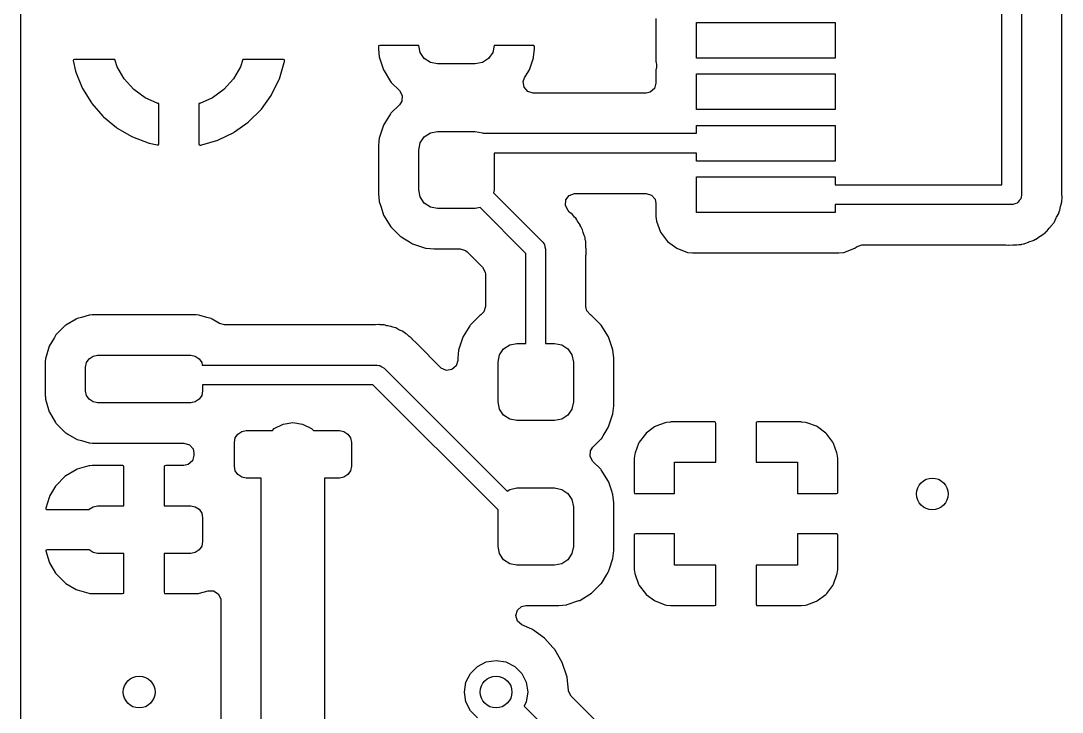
# Model space of a CAD drawing. Extents: x 175.5 to 201.5, y -108.8 to -70.5.
# Drawn here: x 175.51 to 188.64, y -86.75 to -78.03 of the extents above; entities that cross this region are included whole.
import ezdxf

# ---------------------------------------------------------------- set-up
doc = ezdxf.new("R2010")
doc.units = 0
doc.layers.add('BLACK', color=7, linetype='CONTINUOUS')

msp = doc.modelspace()

# ---------------------------------------------------------------- linework, layer by layer
at = {"layer": 'BLACK', "linetype": 'CONTINUOUS'}
for p, q in [((175.508, -108.365), (175.508, -70.6345)), ((187.875, -80.1), (187.875, -77)), ((188.125, -77.0518), (188.125, -80.225)), ((188.633, -80.2011), (188.633, -77.3146)), ((183.516, -78.0019), (183.516, -78.5481)), ((184.025, -78.5), (184.025, -78.05)), ((184.025, -78.05), (185.775, -78.05)), ((185.775, -78.05), (185.775, -78.5)), ((180.019, -78.3474), (180.017, -78.355)), ((180.017, -78.355), (180.017, -78.3838)), ((180.02, -78.346), (180.019, -78.3474)), ((180.035, -78.3415), (180.02, -78.346)), ((180.526, -78.3415), (180.035, -78.3415)), ((180.543, -78.4284), (180.526, -78.3415)), ((181.474, -78.3415), (181.457, -78.4284)), ((181.969, -78.3415), (181.474, -78.3415)), ((181.977, -78.3432), (181.969, -78.3415)), ((181.979, -78.3444), (181.977, -78.3432)), ((181.983, -78.3596), (181.979, -78.3444)), ((181.983, -78.3838), (181.983, -78.3596)), ((180.017, -78.3838), (180.017, -78.3903)), ((180.017, -78.3903), (180.027, -78.4841)), ((180.027, -78.4841), (180.03, -78.4975)), ((180.03, -78.4975), (180.08, -78.649)), ((180.595, -78.5054), (180.543, -78.4284)), ((180.672, -78.5569), (180.595, -78.5054)), ((181.405, -78.5054), (181.328, -78.5569)), ((181.457, -78.4284), (181.405, -78.5054)), ((181.92, -78.6478), (181.97, -78.4962)), ((181.97, -78.4962), (181.973, -78.4829)), ((181.973, -78.4829), (181.983, -78.3902)), ((181.983, -78.3902), (181.983, -78.3838)), ((185.775, -78.5), (184.025, -78.5)), ((176.17, -78.523), (176.168, -78.533)), ((176.168, -78.533), (176.199, -78.6674)), ((176.183, -78.519), (176.17, -78.523)), ((176.694, -78.519), (176.183, -78.519)), ((176.723, -78.6107), (176.694, -78.519)), ((176.812, -78.7646), (176.723, -78.6107)), ((178.277, -78.6107), (178.188, -78.7646)), ((178.306, -78.519), (178.277, -78.6107)), ((178.819, -78.519), (178.306, -78.519)), ((178.768, -78.7617), (178.83, -78.5579)), ((178.832, -78.5228), (178.819, -78.519)), ((178.83, -78.5579), (178.833, -78.5478)), ((178.834, -78.537), (178.832, -78.5228)), ((178.833, -78.5478), (178.834, -78.537)), ((180.762, -78.575), (180.672, -78.5569)), ((181.237, -78.575), (180.762, -78.575)), ((181.328, -78.5569), (181.237, -78.575)), ((183.516, -78.5481), (183.517, -78.5515)), ((183.521, -78.6136), (183.516, -78.6519)), ((183.517, -78.5515), (183.517, -78.5515)), ((183.517, -78.5515), (183.521, -78.5864)), ((183.521, -78.5864), (183.521, -78.6136)), ((176.199, -78.6674), (176.202, -78.6773)), ((176.202, -78.6773), (176.282, -78.8746)), ((176.931, -78.8967), (176.812, -78.7646)), ((178.188, -78.7646), (178.069, -78.8967)), ((178.67, -78.9622), (178.765, -78.7713)), ((178.765, -78.7713), (178.768, -78.7617)), ((180.08, -78.649), (180.087, -78.6621)), ((180.087, -78.6621), (180.17, -78.7975)), ((181.842, -78.7976), (181.859, -78.7494)), ((181.859, -78.7494), (181.914, -78.6609)), ((181.914, -78.6609), (181.92, -78.6478)), ((183.516, -78.6519), (183.516, -78.8155)), ((184.025, -79.15), (184.025, -78.7)), ((184.025, -78.7), (185.775, -78.7)), ((185.775, -78.7), (185.775, -79.15)), ((176.282, -78.8746), (176.286, -78.8838)), ((176.286, -78.8838), (176.398, -79.0654)), ((177.075, -79.0011), (176.931, -78.8967)), ((178.069, -78.8967), (177.925, -79.0011)), ((180.17, -78.7975), (180.179, -78.8089)), ((180.179, -78.8089), (180.281, -78.9104)), ((181.852, -78.8678), (181.842, -78.7976)), ((181.899, -78.9215), (181.852, -78.8678)), ((183.496, -78.8836), (183.443, -78.9301)), ((183.516, -78.8155), (183.496, -78.8836)), ((177.237, -79.0734), (177.075, -79.0011)), ((177.925, -79.0011), (177.763, -79.0734)), ((178.541, -79.144), (178.665, -78.971)), ((178.665, -78.971), (178.67, -78.9622)), ((180.281, -78.9104), (180.315, -78.9727)), ((180.315, -78.9727), (180.31, -79.0435)), ((181.967, -78.9415), (181.899, -78.9215)), ((183.391, -78.9415), (181.967, -78.9415)), ((183.443, -78.9301), (183.391, -78.9415)), ((176.398, -79.0654), (176.404, -79.0737)), ((176.404, -79.0737), (176.543, -79.2347)), ((177.246, -79.0752), (177.237, -79.0734)), ((177.246, -79.5841), (177.246, -79.0752)), ((177.763, -79.0734), (177.754, -79.0752)), ((177.754, -79.0752), (177.754, -79.5835)), ((178.383, -79.3021), (178.534, -79.1518)), ((178.534, -79.1518), (178.541, -79.144)), ((180.281, -79.0886), (180.173, -79.197)), ((180.31, -79.0435), (180.281, -79.0886)), ((185.775, -79.15), (184.025, -79.15)), ((176.543, -79.2347), (176.551, -79.2419)), ((176.551, -79.2419), (176.714, -79.3779)), ((180.169, -79.2032), (180.093, -79.3261)), ((180.173, -79.197), (180.169, -79.2032)), ((180.169, -79.2032), (180.169, -79.2032)), ((176.714, -79.3779), (176.723, -79.3838)), ((176.723, -79.3838), (176.907, -79.4913)), ((178.202, -79.4325), (178.375, -79.3088)), ((178.375, -79.3088), (178.383, -79.3021)), ((180.082, -79.3451), (180.027, -79.5102)), ((180.093, -79.3261), (180.082, -79.3451)), ((180.672, -79.4431), (180.762, -79.425)), ((180.762, -79.425), (181.237, -79.425)), ((181.237, -79.425), (181.328, -79.4431)), ((184.025, -79.45), (184.025, -79.35)), ((184.025, -79.35), (185.775, -79.35)), ((185.775, -79.35), (185.775, -79.8)), ((176.907, -79.4913), (176.916, -79.4957)), ((176.916, -79.4957), (177.115, -79.5717)), ((177.788, -79.5964), (177.992, -79.5352)), ((177.992, -79.5352), (178.002, -79.5314)), ((178.002, -79.5314), (178.193, -79.4377)), ((178.193, -79.4377), (178.202, -79.4325)), ((180.023, -79.5447), (180.016, -79.6129)), ((180.026, -79.517), (180.023, -79.5447)), ((180.027, -79.5102), (180.026, -79.517)), ((180.026, -79.517), (180.026, -79.517)), ((180.543, -79.5716), (180.595, -79.4946)), ((180.595, -79.4946), (180.672, -79.4431)), ((181.328, -79.4431), (181.339, -79.45)), ((181.339, -79.45), (184.025, -79.45)), ((177.115, -79.5717), (177.125, -79.5746)), ((177.125, -79.5746), (177.228, -79.5956)), ((177.228, -79.5956), (177.242, -79.5944)), ((177.242, -79.5944), (177.246, -79.5841)), ((177.754, -79.5835), (177.758, -79.5974)), ((177.758, -79.5974), (177.771, -79.5994)), ((177.771, -79.5994), (177.778, -79.5985)), ((177.778, -79.5985), (177.788, -79.5964)), ((180.016, -79.6129), (180.016, -80.2121)), ((180.525, -79.6625), (180.543, -79.5716)), ((180.525, -80.1625), (180.525, -79.6625)), ((184.025, -79.7), (181.475, -79.7)), ((181.475, -79.7), (181.475, -80.1625)), ((184.025, -79.8), (184.025, -79.7)), ((185.775, -79.8), (184.025, -79.8)), ((184.025, -80.45), (184.025, -80)), ((184.025, -80), (185.775, -80)), ((185.775, -80), (185.775, -80.1)), ((180.016, -80.2121), (180.017, -80.2153)), ((180.017, -80.2153), (180.017, -80.2153)), ((180.017, -80.2153), (180.026, -80.3061)), ((180.543, -80.2534), (180.525, -80.1625)), ((181.475, -80.1625), (181.467, -80.2027)), ((181.467, -80.2027), (182.088, -80.8241)), ((182.421, -80.2336), (182.487, -80.2088)), ((182.487, -80.2088), (182.496, -80.2085)), ((182.496, -80.2085), (183.391, -80.2085)), ((183.391, -80.2085), (183.459, -80.2285)), ((185.775, -80.1), (187.875, -80.1)), ((188.634, -80.209), (188.633, -80.2011)), ((188.637, -80.2651), (188.634, -80.209)), ((180.026, -80.3061), (180.027, -80.3161)), ((180.027, -80.3161), (180.029, -80.3226)), ((180.029, -80.3226), (180.029, -80.3226)), ((180.029, -80.3226), (180.049, -80.3822)), ((180.595, -80.3304), (180.543, -80.2534)), ((180.672, -80.3819), (180.595, -80.3304)), ((182.373, -80.3613), (182.378, -80.2905)), ((182.378, -80.2905), (182.421, -80.2336)), ((183.459, -80.2285), (183.505, -80.2822)), ((183.505, -80.2822), (183.516, -80.3345)), ((183.516, -80.3345), (183.516, -80.4981)), ((188.009, -80.3475), (188, -80.35)), ((188.018, -80.3488), (188.009, -80.3475)), ((188.042, -80.3377), (188.018, -80.3488)), ((188.068, -80.3302), (188.042, -80.3377)), ((188.073, -80.3234), (188.068, -80.3302)), ((188.082, -80.3196), (188.073, -80.3234)), ((188.096, -80.2972), (188.082, -80.3196)), ((188.114, -80.277), (188.096, -80.2972)), ((188.115, -80.2681), (188.114, -80.277)), ((188.12, -80.2605), (188.115, -80.2681)), ((188.125, -80.225), (188.12, -80.2605)), ((188.62, -80.3594), (188.632, -80.3127)), ((188.632, -80.3127), (188.633, -80.305)), ((188.632, -80.3127), (188.632, -80.3127)), ((188.633, -80.2968), (188.636, -80.2732)), ((188.633, -80.305), (188.633, -80.2968)), ((188.636, -80.2729), (188.637, -80.2651)), ((188.636, -80.2732), (188.636, -80.2729)), ((188.636, -80.2729), (188.636, -80.2729)), ((180.049, -80.3822), (180.082, -80.4811)), ((180.762, -80.4), (180.672, -80.3819)), ((181.237, -80.4), (180.762, -80.4)), ((181.299, -80.3879), (181.237, -80.4)), ((181.875, -80.9643), (181.299, -80.3879)), ((182.407, -80.4236), (182.373, -80.3613)), ((182.423, -80.4392), (182.407, -80.4236)), ((182.431, -80.4472), (182.423, -80.4392)), ((182.465, -80.4754), (182.431, -80.4472)), ((182.477, -80.4918), (182.465, -80.4754)), ((185.775, -80.45), (184.025, -80.45)), ((188, -80.35), (185.775, -80.35)), ((185.775, -80.35), (185.775, -80.45)), ((188.567, -80.5093), (188.594, -80.4601)), ((188.594, -80.4601), (188.596, -80.4524)), ((188.596, -80.4521), (188.604, -80.4298)), ((188.596, -80.4524), (188.596, -80.4521)), ((188.596, -80.4524), (188.596, -80.4524)), ((188.604, -80.4295), (188.607, -80.4223)), ((188.604, -80.4298), (188.604, -80.4295)), ((188.604, -80.4295), (188.604, -80.4295)), ((188.607, -80.4223), (188.618, -80.3672)), ((188.618, -80.3672), (188.62, -80.3594)), ((180.082, -80.4811), (180.174, -80.629)), ((182.49, -80.5068), (182.477, -80.4918)), ((182.505, -80.5211), (182.49, -80.5068)), ((182.517, -80.5419), (182.505, -80.5211)), ((182.527, -80.5592), (182.517, -80.5419)), ((182.534, -80.5691), (182.527, -80.5592)), ((182.56, -80.6049), (182.534, -80.5691)), ((182.562, -80.6123), (182.56, -80.6049)), ((183.516, -80.4981), (183.523, -80.5603)), ((183.523, -80.5603), (183.574, -80.6967)), ((188.478, -80.6413), (188.511, -80.6061)), ((188.511, -80.6061), (188.517, -80.6003)), ((188.511, -80.6061), (188.511, -80.6061)), ((188.517, -80.6003), (188.521, -80.5931)), ((188.521, -80.5931), (188.534, -80.5735)), ((188.534, -80.5732), (188.539, -80.5671)), ((188.534, -80.5733), (188.534, -80.5732)), ((188.534, -80.5735), (188.534, -80.5733)), ((188.539, -80.5671), (188.563, -80.5163)), ((188.563, -80.5163), (188.567, -80.5093)), ((180.174, -80.629), (180.179, -80.6342)), ((180.179, -80.6342), (180.292, -80.7468)), ((182.567, -80.6237), (182.562, -80.6123)), ((182.576, -80.6415), (182.567, -80.6237)), ((182.586, -80.6589), (182.576, -80.6415)), ((182.588, -80.6665), (182.586, -80.6589)), ((182.598, -80.7014), (182.588, -80.6665)), ((182.588, -80.6665), (182.588, -80.6665)), ((182.602, -80.7126), (182.598, -80.7014)), ((182.616, -80.7463), (182.602, -80.7126)), ((183.574, -80.6967), (183.662, -80.8133)), ((188.36, -80.7471), (188.407, -80.717)), ((188.407, -80.717), (188.413, -80.711)), ((188.413, -80.711), (188.43, -80.6953)), ((188.43, -80.6953), (188.431, -80.6951)), ((188.431, -80.6951), (188.437, -80.6905)), ((188.431, -80.6951), (188.431, -80.6951)), ((188.437, -80.6905), (188.447, -80.6789)), ((188.447, -80.6789), (188.473, -80.6472)), ((188.473, -80.6472), (188.478, -80.6413)), ((180.292, -80.7468), (180.292, -80.7468)), ((180.292, -80.7468), (180.297, -80.7519)), ((180.297, -80.7519), (180.303, -80.7558)), ((180.303, -80.7558), (180.303, -80.7558)), ((180.303, -80.7558), (180.408, -80.8205)), ((180.408, -80.8205), (180.445, -80.8432)), ((180.445, -80.8432), (180.61, -80.898)), ((182.088, -80.8241), (182.102, -80.8419)), ((182.102, -80.8419), (182.105, -80.845)), ((182.105, -80.845), (182.106, -80.8477)), ((182.106, -80.8477), (182.11, -80.8529)), ((182.11, -80.8529), (182.116, -80.883)), ((182.618, -80.7537), (182.616, -80.7463)), ((182.616, -80.7463), (182.616, -80.7463)), ((182.621, -80.7725), (182.618, -80.7537)), ((182.621, -80.7738), (182.621, -80.7725)), ((182.625, -80.7932), (182.621, -80.7738)), ((182.628, -80.8028), (182.625, -80.7932)), ((182.631, -80.8126), (182.628, -80.8028)), ((182.632, -80.8565), (182.631, -80.8126)), ((182.632, -80.8568), (182.632, -80.8565)), ((182.633, -80.8687), (182.632, -80.8568)), ((182.633, -80.8726), (182.633, -80.8687)), ((182.633, -80.9005), (182.633, -80.8726)), ((183.662, -80.8133), (183.778, -80.9006)), ((186.044, -80.8837), (186.111, -80.8588)), ((186.111, -80.8588), (186.12, -80.8585)), ((186.12, -80.8585), (187.928, -80.8585)), ((187.928, -80.8585), (187.952, -80.8607)), ((187.952, -80.8607), (187.952, -80.8608)), ((187.952, -80.8608), (187.952, -80.8608)), ((187.952, -80.8608), (187.96, -80.8623)), ((187.96, -80.8623), (188.016, -80.8587)), ((188.016, -80.8587), (188.024, -80.8585)), ((188.024, -80.8585), (188.04, -80.8585)), ((188.04, -80.8585), (188.056, -80.8565)), ((188.056, -80.8565), (188.064, -80.8558)), ((188.064, -80.8558), (188.091, -80.854)), ((188.091, -80.854), (188.112, -80.8527)), ((188.112, -80.8527), (188.12, -80.8522)), ((188.112, -80.8527), (188.112, -80.8527)), ((188.12, -80.8522), (188.127, -80.8498)), ((188.127, -80.8497), (188.151, -80.8445)), ((188.127, -80.8498), (188.127, -80.8497)), ((188.151, -80.8445), (188.159, -80.8435)), ((188.151, -80.8445), (188.151, -80.8445)), ((188.151, -80.8445), (188.151, -80.8445)), ((188.159, -80.8435), (188.166, -80.8406)), ((188.166, -80.8406), (188.211, -80.8228)), ((188.166, -80.8406), (188.166, -80.8406)), ((188.211, -80.8228), (188.218, -80.8201)), ((188.218, -80.8201), (188.272, -80.8028)), ((188.272, -80.8028), (188.279, -80.7985)), ((188.279, -80.7983), (188.3, -80.7876)), ((188.279, -80.7985), (188.279, -80.7983)), ((188.3, -80.7875), (188.308, -80.7846)), ((188.3, -80.7876), (188.3, -80.7875)), ((188.3, -80.7875), (188.3, -80.7875)), ((188.308, -80.7846), (188.314, -80.7799)), ((188.314, -80.7799), (188.353, -80.7515)), ((188.314, -80.7799), (188.314, -80.7799)), ((188.353, -80.7515), (188.36, -80.7471)), ((180.61, -80.898), (180.617, -80.8987)), ((180.617, -80.8987), (180.617, -80.8987)), ((180.617, -80.8987), (180.667, -80.9038)), ((180.667, -80.9038), (180.713, -80.9085)), ((180.713, -80.9085), (181.048, -80.9085)), ((181.048, -80.9085), (181.116, -80.9285)), ((181.116, -80.9285), (181.137, -80.9454)), ((181.137, -80.9454), (181.33, -81.138)), ((181.875, -82.1), (181.875, -80.9643)), ((182.116, -80.883), (182.125, -80.9125)), ((182.125, -80.9125), (182.125, -82.1)), ((182.634, -80.9045), (182.633, -80.9005)), ((182.633, -80.9913), (182.634, -80.9801)), ((182.633, -81.6349), (182.633, -80.9913)), ((182.635, -80.958), (182.634, -80.9045)), ((182.634, -80.9801), (182.636, -80.9726)), ((182.636, -80.9726), (182.635, -80.958)), ((183.778, -80.9006), (183.915, -80.9517)), ((183.915, -80.9517), (183.977, -80.9585)), ((183.977, -80.9585), (185.823, -80.9585)), ((185.823, -80.9585), (185.885, -80.9517)), ((185.885, -80.9517), (186.022, -80.9006)), ((186.022, -80.9006), (186.044, -80.8837)), ((181.33, -81.138), (181.364, -81.2003)), ((181.364, -81.2003), (181.367, -81.2271)), ((181.367, -81.2271), (181.367, -81.635)), ((181.367, -81.635), (181.346, -81.7032)), ((182.646, -81.6894), (182.633, -81.6349)), ((176.211, -81.7909), (176.205, -81.7949)), ((176.219, -81.7886), (176.211, -81.7909)), ((176.271, -81.7735), (176.219, -81.7886)), ((176.219, -81.7886), (176.219, -81.7886)), ((176.371, -81.7444), (176.271, -81.7735)), ((176.378, -81.7439), (176.371, -81.7444)), ((176.406, -81.7417), (176.378, -81.7439)), ((176.378, -81.7439), (176.378, -81.7439)), ((176.408, -81.7415), (176.406, -81.7417)), ((176.406, -81.7417), (176.406, -81.7417)), ((177.717, -81.7415), (176.408, -81.7415)), ((177.719, -81.7417), (177.717, -81.7415)), ((177.747, -81.7439), (177.719, -81.7417)), ((177.719, -81.7417), (177.719, -81.7417)), ((177.754, -81.7444), (177.747, -81.7439)), ((177.747, -81.7439), (177.747, -81.7439)), ((177.854, -81.7735), (177.754, -81.7444)), ((177.906, -81.7886), (177.854, -81.7735)), ((177.914, -81.7909), (177.906, -81.7886)), ((177.906, -81.7886), (177.906, -81.7886)), ((177.92, -81.7949), (177.914, -81.7909)), ((181.291, -81.7541), (181.178, -81.8668)), ((181.296, -81.7489), (181.291, -81.7541)), ((181.307, -81.7422), (181.296, -81.7489)), ((181.346, -81.7032), (181.307, -81.7422)), ((182.691, -81.7396), (182.646, -81.6894)), ((182.691, -81.7397), (182.691, -81.7396)), ((182.692, -81.7401), (182.691, -81.7397)), ((182.693, -81.7421), (182.692, -81.7401)), ((182.703, -81.7481), (182.693, -81.7421)), ((182.708, -81.7532), (182.703, -81.7481)), ((182.821, -81.8658), (182.708, -81.7532)), ((182.708, -81.7532), (182.708, -81.7532)), ((176.068, -81.8755), (175.951, -81.9932)), ((176.075, -81.8715), (176.068, -81.8755)), ((176.205, -81.7949), (176.075, -81.8715)), ((176.075, -81.8715), (176.075, -81.8715)), ((176.205, -81.7949), (176.205, -81.7949)), ((178.012, -81.849), (177.92, -81.7949)), ((177.92, -81.7949), (177.92, -81.7949)), ((178.076, -81.8665), (178.012, -81.849)), ((179.964, -81.8665), (178.076, -81.8665)), ((179.976, -81.8659), (179.964, -81.8665)), ((179.978, -81.8658), (179.976, -81.8659)), ((180.02, -81.8618), (179.978, -81.8658)), ((180.028, -81.863), (180.02, -81.8618)), ((180.04, -81.8649), (180.028, -81.863)), ((180.06, -81.8665), (180.04, -81.8649)), ((180.08, -81.8665), (180.06, -81.8665)), ((180.088, -81.8685), (180.08, -81.8665)), ((180.123, -81.8775), (180.088, -81.8685)), ((180.088, -81.8685), (180.088, -81.8685)), ((180.134, -81.8799), (180.123, -81.8775)), ((180.17, -81.8856), (180.134, -81.8799)), ((180.178, -81.8868), (180.17, -81.8856)), ((180.17, -81.8856), (180.17, -81.8856)), ((180.185, -81.89), (180.178, -81.8868)), ((180.197, -81.8949), (180.185, -81.89)), ((180.185, -81.89), (180.185, -81.89)), ((180.215, -81.9013), (180.197, -81.8949)), ((180.235, -81.9063), (180.215, -81.9013)), ((180.274, -81.9276), (180.235, -81.9063)), ((181.169, -81.8782), (181.086, -82.0127)), ((181.173, -81.872), (181.169, -81.8782)), ((181.169, -81.8782), (181.169, -81.8782)), ((181.178, -81.8668), (181.173, -81.872)), ((181.178, -81.8668), (181.178, -81.8668)), ((182.826, -81.871), (182.821, -81.8658)), ((182.918, -82.0189), (182.826, -81.871)), ((175.931, -82.0258), (175.866, -82.1364)), ((175.947, -82), (175.931, -82.0258)), ((175.951, -81.9932), (175.947, -82)), ((175.947, -82), (175.947, -82)), ((180.284, -81.9328), (180.274, -81.9276)), ((180.318, -81.9472), (180.284, -81.9328)), ((180.325, -81.9504), (180.318, -81.9472)), ((180.318, -81.9472), (180.318, -81.9472)), ((180.341, -81.9624), (180.325, -81.9504)), ((180.341, -81.9628), (180.341, -81.9624)), ((180.358, -81.9737), (180.341, -81.9628)), ((180.368, -81.9796), (180.358, -81.9737)), ((180.375, -81.9834), (180.368, -81.9796)), ((180.368, -81.9796), (180.368, -81.9796)), ((180.406, -82.0127), (180.375, -81.9834)), ((180.408, -82.0137), (180.406, -82.0127)), ((180.417, -82.0214), (180.408, -82.0137)), ((180.42, -82.0239), (180.417, -82.0214)), ((180.44, -82.0436), (180.42, -82.0239)), ((180.442, -82.0464), (180.44, -82.0436)), ((180.492, -82.093), (180.442, -82.0464)), ((181.082, -82.0201), (181.027, -82.1852)), ((181.086, -82.0127), (181.082, -82.0201)), ((182.973, -82.1839), (182.918, -82.0189)), ((175.866, -82.1364), (175.819, -82.2962)), ((180.496, -82.0995), (180.492, -82.093)), ((180.504, -82.1077), (180.496, -82.0995)), ((180.801, -82.4055), (180.504, -82.1077)), ((181.027, -82.1852), (181.016, -82.2879)), ((181.543, -82.2466), (181.595, -82.1696)), ((181.595, -82.1696), (181.672, -82.1181)), ((181.672, -82.1181), (181.762, -82.1)), ((181.762, -82.1), (181.875, -82.1)), ((182.125, -82.1), (182.237, -82.1)), ((182.237, -82.1), (182.328, -82.1181)), ((182.328, -82.1181), (182.405, -82.1696)), ((182.405, -82.1696), (182.457, -82.2466)), ((182.983, -82.2879), (182.973, -82.1839)), ((175.819, -82.2962), (175.816, -82.3335)), ((176.336, -82.3426), (176.369, -82.2939)), ((176.369, -82.2939), (176.418, -82.2614)), ((176.418, -82.2614), (176.475, -82.25)), ((176.475, -82.25), (177.65, -82.25)), ((177.65, -82.25), (177.707, -82.2614)), ((177.707, -82.2614), (177.756, -82.2939)), ((177.756, -82.2939), (177.789, -82.3426)), ((181.016, -82.3164), (180.996, -82.3845)), ((181.016, -82.2879), (181.016, -82.3164)), ((181.525, -82.3375), (181.543, -82.2466)), ((182.457, -82.2466), (182.475, -82.3375)), ((182.983, -82.8871), (182.983, -82.2879)), ((175.816, -82.3335), (175.816, -82.7665)), ((176.325, -82.4), (176.336, -82.3426)), ((176.325, -82.7), (176.325, -82.4)), ((177.789, -82.3426), (177.795, -82.375)), ((177.795, -82.375), (180, -82.375)), ((180, -82.375), (180.022, -82.3782)), ((180.022, -82.3782), (180.027, -82.3779)), ((180.027, -82.3779), (180.029, -82.3792)), ((180.029, -82.3792), (180.036, -82.3801)), ((180.036, -82.3801), (180.061, -82.3968)), ((180.061, -82.3968), (180.088, -82.4116)), ((180.088, -82.4116), (181.641, -83.9638)), ((180.808, -82.4116), (180.801, -82.4055)), ((180.873, -82.4411), (180.808, -82.4116)), ((180.943, -82.431), (180.873, -82.4411)), ((180.996, -82.3845), (180.943, -82.431)), ((181.525, -82.8375), (181.525, -82.3375)), ((182.475, -82.3375), (182.475, -82.8375)), ((176.336, -82.7574), (176.325, -82.7)), ((177.8, -82.7), (177.789, -82.7574)), ((179.948, -82.625), (177.8, -82.625)), ((177.8, -82.625), (177.8, -82.7)), ((181.525, -84.2018), (179.948, -82.625)), ((175.816, -82.7665), (175.817, -82.7689)), ((175.817, -82.7689), (175.817, -82.769)), ((175.817, -82.769), (175.819, -82.7932)), ((175.819, -82.7932), (175.819, -82.8038)), ((175.819, -82.8038), (175.866, -82.9636)), ((176.369, -82.8061), (176.336, -82.7574)), ((176.418, -82.8386), (176.369, -82.8061)), ((176.475, -82.85), (176.418, -82.8386)), ((177.707, -82.8386), (177.65, -82.85)), ((177.756, -82.8061), (177.707, -82.8386)), ((177.789, -82.7574), (177.756, -82.8061)), ((181.543, -82.9284), (181.525, -82.8375)), ((182.475, -82.8375), (182.457, -82.9284)), ((175.866, -82.9636), (175.87, -82.9704)), ((175.87, -82.9704), (175.947, -83.1)), ((177.65, -82.85), (176.475, -82.85)), ((181.595, -83.0054), (181.543, -82.9284)), ((182.457, -82.9284), (182.405, -83.0054)), ((182.973, -82.9898), (182.983, -82.8871)), ((175.947, -83.1), (175.947, -83.1)), ((175.947, -83.1), (175.951, -83.1068)), ((178.814, -83.1196), (178.938, -83.1)), ((178.938, -83.1), (179.061, -83.1196)), ((181.672, -83.0569), (181.595, -83.0054)), ((181.762, -83.075), (181.672, -83.0569)), ((182.237, -83.075), (181.762, -83.075)), ((182.328, -83.0569), (182.237, -83.075)), ((182.405, -83.0054), (182.328, -83.0569)), ((182.918, -83.1549), (182.973, -82.9898)), ((183.632, -83.1015), (183.512, -83.1467)), ((183.648, -83.0979), (183.632, -83.1015)), ((183.699, -83.0924), (183.648, -83.0979)), ((183.705, -83.092), (183.699, -83.0924)), ((184.257, -83.092), (183.705, -83.092)), ((184.265, -83.0937), (184.257, -83.092)), ((184.267, -83.0949), (184.265, -83.0937)), ((184.271, -83.1101), (184.267, -83.0949)), ((184.781, -83.0979), (184.779, -83.1055)), ((184.779, -83.1055), (184.779, -83.6)), ((184.782, -83.0965), (184.781, -83.0979)), ((184.797, -83.092), (184.782, -83.0965)), ((185.345, -83.092), (184.797, -83.092)), ((185.351, -83.0924), (185.345, -83.092)), ((185.402, -83.0979), (185.351, -83.0924)), ((185.418, -83.1015), (185.402, -83.0979)), ((185.538, -83.1467), (185.418, -83.1015)), ((175.951, -83.1068), (176.068, -83.2245)), ((176.068, -83.2245), (176.075, -83.2285)), ((176.075, -83.2285), (176.075, -83.2285)), ((176.075, -83.2285), (176.102, -83.2443)), ((178.244, -83.2439), (178.293, -83.2114)), ((178.293, -83.2114), (178.35, -83.2)), ((178.35, -83.2), (178.679, -83.2)), ((178.679, -83.2), (178.702, -83.1764)), ((178.702, -83.1764), (178.814, -83.1196)), ((179.061, -83.1196), (179.173, -83.1764)), ((179.173, -83.1764), (179.196, -83.2)), ((179.196, -83.2), (179.525, -83.2)), ((179.525, -83.2), (179.582, -83.2114)), ((179.582, -83.2114), (179.631, -83.2439)), ((182.85, -83.2654), (182.914, -83.1611)), ((182.914, -83.1611), (182.918, -83.1549)), ((182.914, -83.1611), (182.914, -83.1611)), ((183.394, -83.2317), (183.382, -83.2443)), ((183.496, -83.1552), (183.394, -83.2317)), ((183.512, -83.1467), (183.496, -83.1552)), ((184.271, -83.6), (184.271, -83.1101)), ((185.554, -83.1552), (185.538, -83.1467)), ((185.656, -83.2317), (185.554, -83.1552)), ((185.668, -83.2443), (185.656, -83.2317)), ((176.102, -83.2443), (176.211, -83.3091)), ((176.211, -83.3091), (176.219, -83.3114)), ((176.219, -83.3114), (176.219, -83.3114)), ((176.219, -83.3114), (176.271, -83.3265)), ((176.271, -83.3265), (176.371, -83.3556)), ((176.371, -83.3556), (176.378, -83.3561)), ((176.378, -83.3561), (176.378, -83.3561)), ((176.378, -83.3561), (176.406, -83.3583)), ((176.406, -83.3583), (176.406, -83.3583)), ((176.406, -83.3583), (176.408, -83.3585)), ((176.408, -83.3585), (177.565, -83.3585)), ((177.565, -83.3585), (177.634, -83.3785)), ((178.2, -83.35), (178.211, -83.2926)), ((178.2, -83.65), (178.2, -83.35)), ((178.211, -83.2926), (178.244, -83.2439)), ((179.631, -83.2439), (179.664, -83.2926)), ((179.664, -83.2926), (179.675, -83.35)), ((179.675, -83.35), (179.675, -83.65)), ((182.719, -83.4111), (182.822, -83.3082)), ((182.822, -83.3082), (182.827, -83.303)), ((182.822, -83.3082), (182.822, -83.3082)), ((182.827, -83.303), (182.85, -83.2654)), ((183.297, -83.3619), (183.252, -83.4824)), ((183.305, -83.3464), (183.297, -83.3619)), ((183.382, -83.2443), (183.305, -83.3464)), ((185.745, -83.3464), (185.668, -83.2443)), ((185.753, -83.3619), (185.745, -83.3464)), ((185.798, -83.4824), (185.753, -83.3619)), ((177.634, -83.3785), (177.68, -83.4322)), ((177.68, -83.4322), (177.691, -83.4845)), ((177.691, -83.4845), (177.691, -83.516)), ((182.685, -83.527), (182.69, -83.4561)), ((182.69, -83.4561), (182.719, -83.4111)), ((183.248, -83.4976), (183.242, -83.5485)), ((183.252, -83.4824), (183.248, -83.4976)), ((185.802, -83.4976), (185.798, -83.4824)), ((185.808, -83.5485), (185.802, -83.4976)), ((177.618, -83.6306), (177.565, -83.642)), ((177.671, -83.5841), (177.618, -83.6306)), ((177.691, -83.516), (177.671, -83.5841)), ((182.719, -83.5893), (182.685, -83.527)), ((182.819, -83.6891), (182.719, -83.5893)), ((183.242, -83.5485), (183.242, -83.5553)), ((183.242, -83.5553), (183.242, -83.9779)), ((183.75, -83.996), (183.75, -83.6)), ((183.75, -83.6), (184.271, -83.6)), ((184.779, -83.6), (185.3, -83.6)), ((185.3, -83.6), (185.3, -83.996)), ((185.808, -83.5553), (185.808, -83.5485)), ((185.808, -83.9825), (185.808, -83.5553)), ((176.205, -83.6954), (176.075, -83.7719)), ((176.219, -83.6891), (176.205, -83.6954)), ((176.365, -83.6467), (176.219, -83.6891)), ((176.378, -83.6444), (176.365, -83.6467)), ((176.406, -83.6422), (176.378, -83.6444)), ((176.411, -83.642), (176.406, -83.6422)), ((176.795, -83.642), (176.411, -83.642)), ((176.803, -83.6437), (176.795, -83.642)), ((176.804, -83.6449), (176.803, -83.6437)), ((176.808, -83.6601), (176.804, -83.6449)), ((176.808, -84.15), (176.808, -83.6601)), ((177.318, -83.6479), (177.316, -83.6555)), ((177.316, -83.6555), (177.316, -84.15)), ((177.319, -83.6465), (177.318, -83.6479)), ((177.335, -83.642), (177.319, -83.6465)), ((177.565, -83.642), (177.335, -83.642)), ((178.211, -83.7074), (178.2, -83.65)), ((178.244, -83.7561), (178.211, -83.7074)), ((178.293, -83.7886), (178.244, -83.7561)), ((179.631, -83.7561), (179.582, -83.7886)), ((179.664, -83.7074), (179.631, -83.7561)), ((179.675, -83.65), (179.664, -83.7074)), ((182.826, -83.696), (182.819, -83.6891)), ((182.918, -83.8439), (182.826, -83.696)), ((175.957, -83.8879), (175.947, -83.9003)), ((176.063, -83.7816), (175.957, -83.8879)), ((176.075, -83.7719), (176.063, -83.7816)), ((178.35, -83.8), (178.293, -83.7886)), ((178.537, -83.8), (178.35, -83.8)), ((178.537, -87.4018), (178.537, -83.8)), ((179.525, -83.8), (179.338, -83.8)), ((179.338, -83.8), (179.338, -87.5675)), ((179.582, -83.7886), (179.525, -83.8)), ((182.92, -83.8508), (182.918, -83.8439)), ((182.962, -83.9779), (182.92, -83.8508)), ((175.947, -83.9003), (175.87, -84.0298)), ((181.641, -83.9638), (181.672, -83.9431)), ((181.672, -83.9431), (181.762, -83.925)), ((181.762, -83.925), (182.237, -83.925)), ((182.237, -83.925), (182.328, -83.9431)), ((182.328, -83.9431), (182.405, -83.9946)), ((182.405, -83.9946), (182.457, -84.0716)), ((182.968, -83.9943), (182.962, -83.9779)), ((182.973, -84.0089), (182.968, -83.9943)), ((182.983, -84.1129), (182.973, -84.0089)), ((183.242, -83.9779), (183.246, -83.9931)), ((183.246, -83.9931), (183.248, -83.9943)), ((183.248, -83.9943), (183.256, -83.996)), ((183.256, -83.996), (183.75, -83.996)), ((185.3, -83.996), (185.79, -83.996)), ((185.79, -83.996), (185.805, -83.9915)), ((185.805, -83.9915), (185.806, -83.9901)), ((185.806, -83.9901), (185.808, -83.9825)), ((175.864, -84.0442), (175.825, -84.1786)), ((175.87, -84.0298), (175.864, -84.0442)), ((176.418, -84.1614), (176.475, -84.15)), ((176.475, -84.15), (176.808, -84.15)), ((177.316, -84.15), (177.65, -84.15)), ((177.65, -84.15), (177.707, -84.1614)), ((182.457, -84.0716), (182.475, -84.1625)), ((182.983, -84.7121), (182.983, -84.1129)), ((175.825, -84.1786), (175.825, -84.1927)), ((175.825, -84.1927), (175.832, -84.196)), ((175.832, -84.196), (176.368, -84.196)), ((176.368, -84.196), (176.369, -84.1939)), ((176.369, -84.1939), (176.418, -84.1614)), ((177.707, -84.1614), (177.756, -84.1939)), ((177.756, -84.1939), (177.789, -84.2426)), ((177.789, -84.2426), (177.8, -84.3)), ((181.525, -84.6625), (181.525, -84.2018)), ((182.475, -84.1625), (182.475, -84.6625)), ((177.8, -84.3), (177.8, -84.6)), ((183.244, -84.5099), (183.242, -84.5175)), ((183.242, -84.5175), (183.242, -84.9447)), ((183.245, -84.5085), (183.244, -84.5099)), ((183.26, -84.504), (183.245, -84.5085)), ((183.75, -84.504), (183.26, -84.504)), ((183.75, -84.9), (183.75, -84.504)), ((185.794, -84.504), (185.3, -84.504)), ((185.3, -84.504), (185.3, -84.9)), ((185.802, -84.5057), (185.794, -84.504)), ((185.804, -84.5069), (185.802, -84.5057)), ((185.808, -84.5221), (185.804, -84.5069)), ((185.808, -84.9447), (185.808, -84.5221)), ((177.789, -84.6574), (177.756, -84.7061)), ((177.8, -84.6), (177.789, -84.6574)), ((181.543, -84.7534), (181.525, -84.6625)), ((182.475, -84.6625), (182.457, -84.7534)), ((175.825, -84.708), (175.823, -84.7159)), ((175.823, -84.7159), (175.864, -84.8558)), ((175.838, -84.704), (175.825, -84.708)), ((176.368, -84.704), (175.838, -84.704)), ((176.369, -84.7061), (176.368, -84.704)), ((176.418, -84.7386), (176.369, -84.7061)), ((176.475, -84.75), (176.418, -84.7386)), ((176.808, -84.75), (176.475, -84.75)), ((176.808, -85.2445), (176.808, -84.75)), ((177.65, -84.75), (177.316, -84.75)), ((177.316, -84.75), (177.316, -85.2399)), ((177.707, -84.7386), (177.65, -84.75)), ((177.756, -84.7061), (177.707, -84.7386)), ((181.595, -84.8304), (181.543, -84.7534)), ((182.457, -84.7534), (182.405, -84.8304)), ((182.973, -84.8148), (182.983, -84.7121)), ((175.864, -84.8558), (175.87, -84.8702)), ((175.87, -84.8702), (175.947, -84.9997)), ((181.672, -84.8819), (181.595, -84.8304)), ((181.762, -84.9), (181.672, -84.8819)), ((182.237, -84.9), (181.762, -84.9)), ((182.328, -84.8819), (182.237, -84.9)), ((182.405, -84.8304), (182.328, -84.8819)), ((182.93, -84.9447), (182.973, -84.8148)), ((184.271, -84.9), (183.75, -84.9)), ((184.271, -85.3945), (184.271, -84.9)), ((185.3, -84.9), (184.779, -84.9)), ((184.779, -84.9), (184.779, -85.3899)), ((175.947, -84.9997), (175.957, -85.0121)), ((175.957, -85.0121), (176.063, -85.1184)), ((182.827, -85.128), (182.895, -85.0176)), ((182.895, -85.0176), (182.914, -84.9861)), ((182.914, -84.9861), (182.918, -84.9799)), ((182.914, -84.9861), (182.914, -84.9861)), ((182.918, -84.9799), (182.93, -84.9447)), ((183.242, -84.9447), (183.242, -84.9515)), ((183.242, -84.9515), (183.248, -85.0024)), ((183.248, -85.0024), (183.252, -85.0176)), ((183.252, -85.0176), (183.297, -85.1381)), ((185.753, -85.1381), (185.798, -85.0176)), ((185.798, -85.0176), (185.802, -85.0024)), ((185.802, -85.0024), (185.808, -84.9515)), ((185.808, -84.9515), (185.808, -84.9447)), ((176.063, -85.1184), (176.075, -85.1281)), ((176.075, -85.1281), (176.205, -85.2046)), ((176.205, -85.2046), (176.219, -85.2109)), ((182.728, -85.2272), (182.822, -85.1332)), ((182.822, -85.1332), (182.827, -85.128)), ((182.822, -85.1332), (182.822, -85.1332)), ((183.297, -85.1381), (183.305, -85.1536)), ((183.305, -85.1536), (183.382, -85.2557)), ((185.668, -85.2557), (185.745, -85.1536)), ((185.745, -85.1536), (185.753, -85.1381)), ((176.219, -85.2109), (176.365, -85.2533)), ((176.365, -85.2533), (176.378, -85.2556)), ((176.378, -85.2556), (176.406, -85.2578)), ((176.406, -85.2578), (176.411, -85.258)), ((176.411, -85.258), (176.79, -85.258)), ((176.79, -85.258), (176.806, -85.2535)), ((176.806, -85.2535), (176.807, -85.2521)), ((176.807, -85.2521), (176.808, -85.2445)), ((177.316, -85.2399), (177.321, -85.2551)), ((177.321, -85.2551), (177.322, -85.2563)), ((177.322, -85.2563), (177.33, -85.258)), ((177.33, -85.258), (177.714, -85.258)), ((177.714, -85.258), (177.719, -85.2578)), ((177.719, -85.2578), (177.747, -85.2556)), ((177.747, -85.2556), (177.76, -85.2533)), ((177.76, -85.2533), (177.868, -85.2219)), ((177.868, -85.2219), (177.939, -85.2221)), ((177.939, -85.2221), (177.998, -85.2607)), ((177.998, -85.2607), (178.028, -85.3253)), ((178.028, -85.3253), (178.029, -85.3429)), ((182.556, -85.3427), (182.704, -85.2511)), ((182.704, -85.2511), (182.728, -85.2272)), ((183.382, -85.2557), (183.394, -85.2683)), ((183.394, -85.2683), (183.496, -85.3448)), ((185.554, -85.3448), (185.656, -85.2683)), ((185.656, -85.2683), (185.668, -85.2557)), ((178.029, -85.3429), (178.029, -87.139)), ((181.749, -85.5357), (181.768, -85.4674)), ((181.768, -85.4674), (181.821, -85.4204)), ((181.821, -85.4204), (181.875, -85.4085)), ((181.875, -85.4085), (182.287, -85.4085)), ((182.287, -85.4085), (182.29, -85.4082)), ((182.29, -85.4082), (182.384, -85.3984)), ((182.29, -85.4082), (182.29, -85.4082)), ((182.384, -85.3984), (182.391, -85.3977)), ((182.384, -85.3984), (182.384, -85.3984)), ((182.391, -85.3977), (182.398, -85.3955)), ((182.398, -85.3955), (182.545, -85.3464)), ((182.398, -85.3955), (182.398, -85.3955)), ((182.545, -85.3464), (182.556, -85.3427)), ((183.496, -85.3448), (183.512, -85.3533)), ((183.512, -85.3533), (183.632, -85.3985)), ((183.632, -85.3985), (183.648, -85.4021)), ((183.648, -85.4021), (183.699, -85.4076)), ((183.699, -85.4076), (183.705, -85.408)), ((183.705, -85.408), (184.253, -85.408)), ((184.253, -85.408), (184.268, -85.4035)), ((184.268, -85.4035), (184.269, -85.4021)), ((184.269, -85.4021), (184.271, -85.3945)), ((184.779, -85.3899), (184.783, -85.4051)), ((184.783, -85.4051), (184.785, -85.4063)), ((184.785, -85.4063), (184.793, -85.408)), ((184.793, -85.408), (185.345, -85.408)), ((185.345, -85.408), (185.351, -85.4076)), ((185.351, -85.4076), (185.402, -85.4021)), ((185.402, -85.4021), (185.418, -85.3985)), ((185.418, -85.3985), (185.538, -85.3533)), ((185.538, -85.3533), (185.554, -85.3448)), ((181.77, -85.6036), (181.749, -85.5357)), ((181.824, -85.6496), (181.77, -85.6036)), ((181.951, -85.7062), (181.824, -85.6496)), ((181.957, -85.7089), (181.951, -85.7062)), ((181.951, -85.7062), (181.951, -85.7062)), ((182.111, -85.8211), (181.957, -85.7089)), ((182.116, -85.826), (182.111, -85.8211)), ((182.215, -85.9369), (182.116, -85.826)), ((182.116, -85.826), (182.116, -85.826)), ((182.239, -85.9631), (182.215, -85.9369)), ((182.335, -86.1284), (182.239, -85.9631)), ((181.265, -86.1764), (181.376, -86.1196)), ((181.376, -86.1196), (181.5, -86.1)), ((181.5, -86.1), (181.624, -86.1196)), ((181.624, -86.1196), (181.735, -86.1764)), ((181.176, -86.2649), (181.265, -86.1764)), ((181.735, -86.1764), (181.824, -86.2649)), ((182.394, -86.3101), (182.335, -86.1284)), ((181.1, -86.5), (181.12, -86.3764)), ((181.12, -86.3764), (181.176, -86.2649)), ((181.824, -86.2649), (181.88, -86.3764)), ((181.88, -86.3764), (181.9, -86.5)), ((182.394, -86.3166), (182.394, -86.3101)), ((182.411, -86.4753), (182.394, -86.3166)), ((182.394, -86.3166), (182.394, -86.3166)), ((181.12, -86.6236), (181.1, -86.5)), ((181.9, -86.5), (181.88, -86.6236)), ((182.413, -86.4889), (182.411, -86.4753)), ((182.447, -86.5512), (182.413, -86.4889)), ((181.176, -86.7351), (181.12, -86.6236)), ((181.88, -86.6236), (181.853, -86.6766)), ((182.923, -87.0267), (182.447, -86.5512)), ((181.265, -86.8236), (181.176, -86.7351)), ((181.853, -86.6766), (182.588, -87.4116))]:
    msp.add_line(p, q, dxfattribs=at)
at = {"layer": 'BLACK'}
for centre in [(187, -84), (177, -86.5), (181.5, -86.5)]:
    msp.add_circle(centre, 0.2, dxfattribs=at)

doc.saveas('drawing.dxf')
